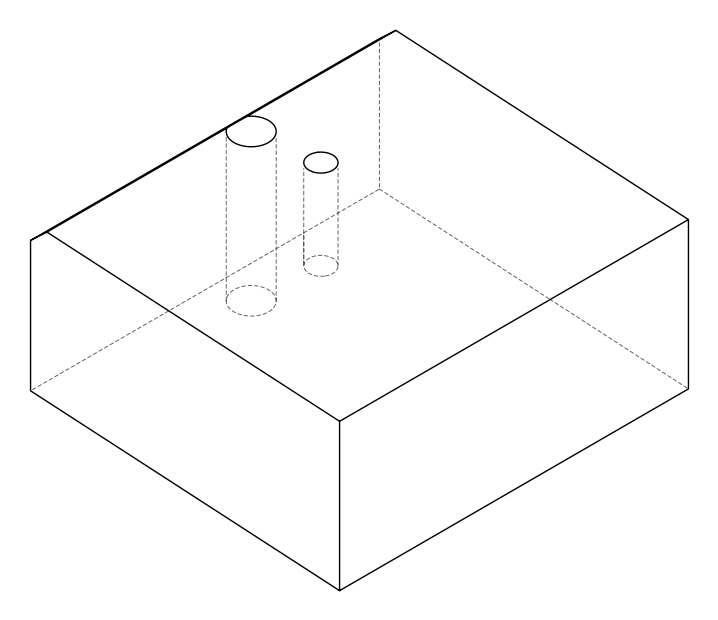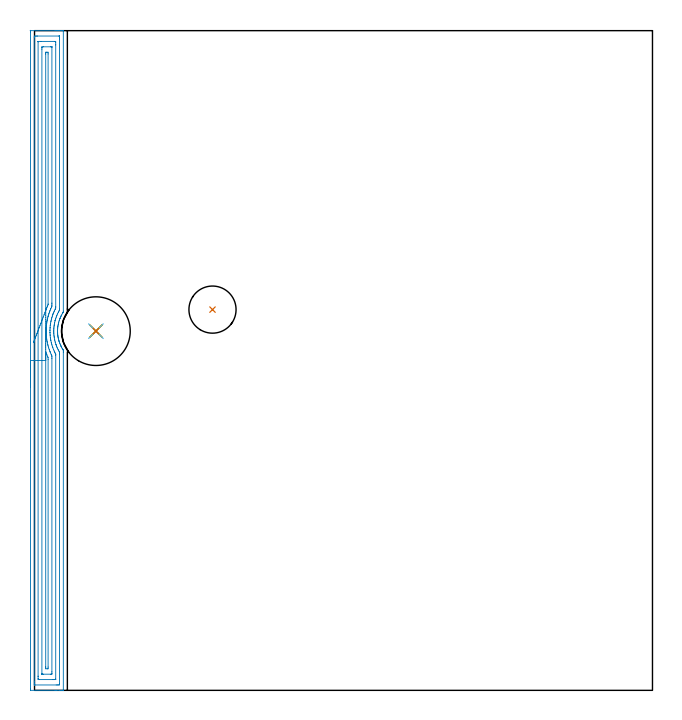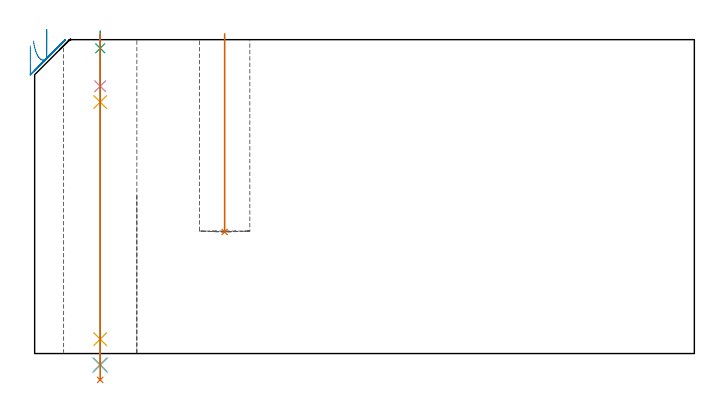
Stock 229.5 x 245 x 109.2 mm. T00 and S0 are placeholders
(PLAN: 7 operations, 6 tool changes, 11.9 min)
(1 INDEXABLE_INSERT_DRILL_BLIND_HOLE_FROM_SOLID | STEP1POCKET | NXT0302_006 | 0.28 min | 16029 mm3)
(2 AREA_MILL | FG_CHAMFER_SURFACE | UGT0205_001 | 10.04 min | 18235 mm3)
(3 SPOT_DRILL | STEP1HOLE | NXT0321_9005460120000 | 0.05 min | 185 mm3)
(4 DRILL_BLIND_HOLE_INTO_CENTER | STEP1HOLE | NXT0301_079 | 0.07 min | 1199 mm3)
(5 GUN_DRILL_THROUGH_HOLE | STEP1HOLE | UGT0307_007 | 0.54 min | 7385 mm3)
(6 DRILL_TO_ENLARGE_THROUGH_HOLE | STEP1HOLE | NXT0301_104 | 0.46 min | 8025 mm3)
(7 DRILL_TO_ENLARGE_THROUGH_HOLE_1 | STEP1HOLE | UGT0301_386 | 0.48 min | 38934 mm3)
(TOOL NXT0302_006 | Index. Insert Drill 17.5mm [880-D1750L25-05] | D17.5 PA176 FL88 Z2)
(TOOL UGT0205_001 | Chamfer Mill 20 x 3 x 45 deg. | D20 FL50 Z2)
(TOOL NXT0321_9005460120000 | NC Spot Drill, 142deg, 12mm, Carbide, Uncoated | D12 PA142 FL30 Z2)
(TOOL NXT0301_079 | Carbide Drill 10.8mm [860.1-1080-032A1-MM 2214] | D10.8 PA140 FL55 Z2)
(TOOL UGT0307_007 | Gun Drill 10 mm | D10 PA130 FL24 Z1)
(TOOL NXT0301_104 | Carbide Drill 14mm [860.1-1400-112A1-MM 2214] | D14 PA140 FL123 Z2)
(TOOL UGT0301_386 | Twist Drill 25.5 mm | D25.5 PA118 FL165 Z2)
(OP 1 INDEXABLE_INSERT_DRILL_BLIND_HOLE_FROM_SOLID)
G17 G21 G94 G90
T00 M6
G54
G17 G0 G90 X66.1 Y141.4 S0 M3
G43 Z119.2 H1
G94 G81 G98 Z42.3 F250. R111.2
G80
M5
M2
(OP 2 AREA_MILL)
G17 G21 G94 G90
T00 M6
G54
G17 G0 G90 X-1.5 Y112.5 S1061 M3
G43 Z119.2 H0
Z107.
G94 G1 Y112.538 Z106.128 F250.
Y112.652 Z105.264
Y112.841 Z104.412
Y113.103 Z103.58
Y113.437 Z102.774
Y113.84 Z102.
Y114.308 Z101.264
Y114.84 Z100.572
Y115.429 Z99.929
Y116.072 Z99.34
Y116.764 Z98.808
Y117.5 Z98.34
Y118.274 Z97.937
Y119.08 Z97.603
Y119.912 Z97.341
Y120.764 Z97.152
Y121.628 Z97.038
Y122.5 Z97.
Y244.388
X-1.499 Y244.954 Z96.999
X-1.497 Y244.998 Z97.
Y244.999 Z97.001
X7.671 Y245. Z106.165
X8.223 Z106.719
X8.549 Z107.045
X9.1 Z107.596
X9.426 Z107.921
X10.079 Z108.578
X10.405 Z108.905
X10.554 Y244.998 Z109.047
X10.698 Y244.99 Z109.188
X10.7 Y244.834 Z109.2
Y140.805
X10.696 Y140.489 Z109.189
X10.608 Y140.34 Z109.107
X10.596 Y140.322 Z109.096
X10.57 Y140.279 Z109.069
X10.462 Y140.108 Z108.96
X10.337 Y139.9 Z108.834
X10.027 Y139.348 Z108.526
X9.873 Y139.043 Z108.373
X9.855 Y139.007 Z108.355
X9.656 Y138.573 Z108.152
X9.651 Y138.563 Z108.147
X9.538 Y138.298 Z108.036
X9.467 Y138.127 Z107.962
X9.462 Y138.115 Z107.957
X9.297 Y137.68 Z107.795
X9.155 Y137.274 Z107.654
X9.012 Y136.778 Z107.51
X8.941 Y136.504 Z107.44
X8.897 Y136.33 Z107.395
X8.867 Y136.195 Z107.366
X8.799 Y135.885 Z107.298
X8.721 Y135.438 Z107.216
X8.66 Y135.019 Z107.157
X8.656 Y134.992 Z107.154
X8.609 Y134.546 Z107.105
X8.576 Y134.1 Z107.074
X8.567 Y133.889 Z107.066
X8.561 Y133.662 Z107.052
Y133.654
X8.559 Y133.376 Z107.051
X8.558 Y133.274 Z107.055
Y133.207
X8.575 Y132.769 Z107.065
Y132.761
X8.604 Y132.315 Z107.097
X8.65 Y131.869 Z107.143
X8.681 Y131.637 Z107.177
X8.71 Y131.422 Z107.207
X8.788 Y130.983 Z107.284
X8.789 Y130.977 Z107.285
X8.82 Y130.824 Z107.32
X8.841 Y130.726 Z107.34
X8.883 Y130.53 Z107.383
X8.956 Y130.236 Z107.455
X8.993 Y130.084 Z107.493
X9.014 Y130.008 Z107.514
X9.071 Y129.805 Z107.571
X9.12 Y129.644 Z107.619
X9.154 Y129.527 Z107.654
X9.27 Y129.192 Z107.769
X9.438 Y128.744 Z107.937
X9.623 Y128.3 Z108.118
X9.719 Y128.088 Z108.218
X9.729 Y128.066 Z108.228
X9.819 Y127.872 Z108.317
X9.826 Y127.858 Z108.324
X9.943 Y127.62 Z108.442
X10.028 Y127.449 Z108.526
X10.05 Y127.407 Z108.548
X10.288 Y126.989 Z108.788
X10.304 Y126.961 Z108.804
X10.571 Y126.518 Z109.07
X10.602 Y126.468 Z109.102
X10.697 Y126.311 Z109.188
X10.7 Y125.625 Z109.2
Y0.166
X10.698 Y0.01 Z109.188
X10.554 Y0.002 Z109.047
X10.405 Y0. Z108.905
X10.079 Z108.578
X9.426 Z107.921
X8.223 Z106.719
X7.671 Z106.165
X-1.498 Y0.001 Z96.999
X-1.5 Y0.612 Z97.
Y122.5
X-0.086 Z98.414
X-0.085 Y242.458 Z98.415
X-0.084 Y242.602 Z98.416
X-0.079 Y242.967 Z98.421
X0.269 Y242.991 Z98.769
X0.651 Y242.996 Z99.151
X1.138 Y243. Z99.638
X9.035 Z107.535
X9.215 Y242.997 Z107.715
X9.245 Y242.995 Z107.745
X9.273 Y242.991 Z107.773
X9.279 Y242.954 Z107.779
X9.284 Y242.747 Z107.784
X9.285 Y242.602 Z107.785
X9.286 Y241.852 Z107.786
X9.285 Y141.842 Z107.785
X9.284 Y141.698 Z107.784
X9.279 Y141.324 Z107.779
X9.274 Y141.237 Z107.774
X9.24 Y141.172 Z107.74
X9.179 Y141.057 Z107.679
X9.043 Y140.805 Z107.543
X8.869 Y140.48 Z107.369
X8.572 Y139.888 Z107.072
X8.549 Y139.835 Z107.049
X8.307 Y139.266 Z106.807
X8.206 Y139.02 Z106.706
X8.057 Y138.627 Z106.557
X7.879 Y138.127 Z106.379
X7.849 Y138.036 Z106.349
X7.828 Y137.967 Z106.328
X7.671 Y137.416 Z106.171
X7.634 Y137.272 Z106.134
X7.625 Y137.234 Z106.125
X7.47 Y136.545 Z105.97
X7.429 Y136.341 Z105.929
X7.333 Y135.792 Z105.833
X7.284 Y135.448 Z105.784
X7.232 Y135.001 Z105.732
X7.193 Y134.555 Z105.693
X7.168 Y134.174 Z105.668
X7.149 Y133.662 Z105.649
Y133.301
X7.161 Y132.769 Z105.661
X7.183 Y132.373 Z105.683
X7.223 Y131.876 Z105.723
X7.28 Y131.382 Z105.78
X7.336 Y130.983 Z105.836
X7.459 Y130.306 Z105.959
X7.506 Y130.09 Z106.006
X7.671 Y129.378 Z106.171
X7.729 Y129.168 Z106.229
X7.959 Y128.451 Z106.459
X8.01 Y128.304 Z106.51
X8.159 Y127.907 Z106.659
X8.358 Y127.411 Z106.858
X8.549 Y126.979 Z107.049
X8.77 Y126.518 Z107.27
X8.997 Y126.082 Z107.497
X9.246 Y125.625 Z107.746
X9.272 Y125.575 Z107.772
X9.279 Y125.53 Z107.779
X9.282 Y125.438 Z107.782
X9.284 Y125.25 Z107.784
X9.286 Y124.875 Z107.786
Y124.732
X9.285 Y2.542 Z107.785
X9.284 Y2.398 Z107.784
X9.279 Y2.033 Z107.779
X8.931 Y2.009 Z107.431
X8.549 Y2.004 Z107.049
X8.062 Y2. Z106.562
X0.165 Z98.665
X-0.015 Y2.003 Z98.485
X-0.045 Y2.005 Z98.455
X-0.073 Y2.009 Z98.427
X-0.079 Y2.046 Z98.421
X-0.084 Y2.253 Z98.416
X-0.085 Y2.398 Z98.415
X-0.086 Y3.148 Z98.414
Y122.5
X1.328 Z99.828
X1.329 Y240.816 Z99.829
X1.33 Y240.918 Z99.83
X1.333 Y240.968 Z99.833
X1.335 Y240.986 Z99.835
X1.355 Y240.992 Z99.855
X1.529 Y240.996 Z100.029
X2.225 Y241. Z100.725
X2.406 Z100.906
X7.492 Y240.999 Z105.992
X7.671 Y240.995 Z106.171
X7.846 Y240.99 Z106.346
X7.864 Y240.816 Z106.364
X7.867 Y240.616 Z106.367
X7.871 Y239.923 Z106.371
Y239.719
Y142.591
X7.87 Y142.389 Z106.37
X7.866 Y142.043 Z106.366
X7.865 Y141.96 Z106.365
X7.832 Y141.885 Z106.332
X7.716 Y141.653 Z106.216
X7.671 Y141.562 Z106.171
X7.429 Y141.052 Z105.929
X7.316 Y140.805 Z105.816
X7.156 Y140.437 Z105.656
X6.936 Y139.913 Z105.436
X6.895 Y139.809 Z105.395
X6.794 Y139.54 Z105.294
X6.661 Y139.155 Z105.161
X6.617 Y139.02 Z105.117
X6.454 Y138.473 Z104.954
X6.356 Y138.127 Z104.856
X6.267 Y137.77 Z104.767
X6.141 Y137.234 Z104.641
X6.101 Y137.046 Z104.601
X5.966 Y136.341 Z104.466
X5.959 Y136.297 Z104.459
X5.916 Y136.019 Z104.416
X5.853 Y135.512 Z104.353
X5.847 Y135.448 Z104.347
X5.78 Y134.693 Z104.28
X5.771 Y134.555 Z104.271
X5.739 Y133.842 Z104.239
X5.735 Y133.662 Z104.235
X5.741 Y132.948 Z104.241
X5.746 Y132.769 Z104.246
X5.787 Y132.008 Z104.287
X5.798 Y131.876 Z104.298
X5.883 Y131.017 Z104.383
X5.887 Y130.983 Z104.387
X5.916 Y130.778 Z104.416
X6.035 Y130.09 Z104.535
X6.063 Y129.941 Z104.563
X6.228 Y129.197 Z104.728
X6.328 Y128.778 Z104.828
X6.46 Y128.304 Z104.96
X6.709 Y127.498 Z105.209
X6.739 Y127.411 Z105.239
X6.794 Y127.263 Z105.294
X7.09 Y126.518 Z105.59
X7.315 Y125.987 Z105.815
X7.487 Y125.625 Z105.987
X7.671 Y125.244 Z106.171
X7.839 Y124.904 Z106.339
X7.865 Y124.851 Z106.365
X7.868 Y124.8 Z106.368
X7.87 Y124.732 Z106.37
X7.871 Y124.529 Z106.371
Y4.184
X7.87 Y4.082 Z106.37
X7.867 Y4.032 Z106.367
X7.865 Y4.014 Z106.365
X7.845 Y4.008 Z106.345
X7.671 Y4.004 Z106.171
X6.975 Y4. Z105.475
X6.794 Z105.294
X1.709 Y4.001 Z100.209
X1.529 Y4.005 Z100.029
X1.354 Y4.01 Z99.854
X1.335 Y4.184 Z99.835
X1.333 Y4.384 Z99.833
X1.329 Y5.077 Z99.829
Y5.281
X1.328 Y122.5 Z99.828
X2.743 Z101.243
X2.744 Y238.137 Z101.244
X2.747 Y238.684 Z101.247
X2.75 Y238.87 Z101.25
X2.76 Y238.99 Z101.26
X3.313 Y239. Z101.813
X5.946 Z104.446
X6.339 Y238.994 Z104.839
X6.436 Y238.99 Z104.936
X6.451 Y238.987 Z104.951
X6.453 Y238.972 Z104.953
X6.456 Y238.939 Z104.956
X6.457 Y238.865 Z104.957
Y143.827
X6.456 Y143.484 Z104.956
X6.452 Y142.939 Z104.952
X6.447 Y142.591 Z104.947
X6.278 Y142.223 Z104.778
X6.039 Y141.698 Z104.539
X6.001 Y141.612 Z104.501
X5.916 Y141.416 Z104.416
X5.741 Y140.984 Z104.241
X5.672 Y140.805 Z104.172
X5.5 Y140.336 Z104.
X5.352 Y139.913 Z103.852
X5.276 Y139.671 Z103.776
X5.078 Y139.02 Z103.578
X5.069 Y138.988 Z103.569
X5.039 Y138.878 Z103.539
X4.892 Y138.276 Z103.392
X4.857 Y138.127 Z103.357
X4.731 Y137.546 Z103.231
X4.673 Y137.234 Z103.173
X4.594 Y136.793 Z103.094
X4.527 Y136.341 Z103.027
X4.485 Y136.011 Z102.985
X4.424 Y135.448 Z102.924
X4.402 Y135.203 Z102.902
X4.355 Y134.555 Z102.855
X4.345 Y134.368 Z102.845
X4.321 Y133.662 Z102.821
X4.32 Y133.501 Z102.82
X4.33 Y132.769 Z102.83
X4.336 Y132.591 Z102.836
X4.378 Y131.876 Z102.878
X4.395 Y131.638 Z102.895
X4.462 Y130.983 Z102.962
X4.5 Y130.638 Z103.
X4.585 Y130.09 Z103.085
X4.673 Y129.569 Z103.173
X4.748 Y129.197 Z103.248
X4.913 Y128.433 Z103.413
X4.944 Y128.304 Z103.444
X5.039 Y127.932 Z103.539
X5.191 Y127.411 Z103.691
X5.258 Y127.188 Z103.758
X5.479 Y126.518 Z103.979
X5.751 Y125.794 Z104.251
X5.818 Y125.625 Z104.318
X5.916 Y125.389 Z104.416
X6.207 Y124.732 Z104.707
X6.45 Y124.189 Z104.95
X6.453 Y123.839 Z104.953
X6.456 Y123.29 Z104.956
Y6.863
X6.453 Y6.316 Z104.953
X6.45 Y6.13 Z104.95
X6.44 Y6.01 Z104.94
X5.887 Y6. Z104.387
X3.254 Z101.754
X2.861 Y6.006 Z101.361
X2.763 Y6.01 Z101.263
X2.749 Y6.013 Z101.249
X2.747 Y6.028 Z101.247
X2.744 Y6.061 Z101.244
X2.743 Y6.135 Z101.243
Y122.5
X4.157 Z102.657
Y124.732
Y125.63
X4.161 Y125.737 Z102.661
X4.557 Y124.732 Z103.057
X4.843 Y124.038 Z103.343
X4.928 Y123.839 Z103.428
X5.039 Y123.578 Z103.539
X5.043 Y122.946 Z103.543
Y8.649
X5.039 Y8.01 Z103.539
X4.794 Y8.005 Z103.294
X4.161 Y8.01 Z102.661
X4.157 Y8.649 Z102.657
Y8.653
Y122.5
Y123.372 Z102.695
Y124.236 Z102.809
Y125.088 Z102.998
Y125.92 Z103.26
Y126.726 Z103.594
Y127.5 Z103.997
Y128.236 Z104.465
Y128.928 Z104.996
Y129.571 Z105.586
Y130.16 Z106.229
Y130.692 Z106.921
Y131.16 Z107.657
Y131.563 Z108.431
Y131.897 Z109.237
Y132.159 Z110.069
Y132.348 Z110.92
Y132.462 Z111.785
Y132.5 Z112.657
G0 X4.229 Y131.133 Z112.73
G1 Y131.165 Z111.858
X4.228 Y131.273 Z110.992
X4.227 Y131.456 Z110.139
X4.225 Y131.712 Z109.305
X4.223 Y132.041 Z108.497
X4.22 Y132.438 Z107.72
X4.217 Y132.902 Z106.982
X4.214 Y133.428 Z106.286
X4.21 Y134.013 Z105.639
X4.205 Y134.652 Z105.045
X4.2 Y135.341 Z104.509
X4.195 Y136.073 Z104.035
X4.19 Y136.844 Z103.627
X4.185 Y137.648 Z103.288
X4.179 Y138.478 Z103.02
X4.173 Y139.328 Z102.825
X4.167 Y140.193 Z102.705
X4.161 Y141.064 Z102.661
X4.157 Y141.698 Z102.657
Y236.351
X4.161 Y236.99 Z102.661
X4.406 Y236.995 Z102.906
X5.039 Y236.99 Z103.539
X5.043 Y236.351 Z103.543
Y143.484
X5.039 Y143.221 Z103.539
X4.85 Y142.783 Z103.35
X4.769 Y142.591 Z103.269
X4.589 Y142.156 Z103.089
X4.405 Y141.698 Z102.905
X4.336 Y141.521 Z102.836
X4.161 Y141.064 Z102.661
X3.864 Y140.285 Z102.404
X3.56 Y139.488 Z102.221
X3.251 Y138.679 Z102.113
X2.94 Y137.865 Z102.081
X2.63 Y137.051 Z102.124
X2.322 Y136.243 Z102.244
X2.018 Y135.449 Z102.438
X1.722 Y134.673 Z102.706
X1.436 Y133.922 Z103.045
X1.161 Y133.202 Z103.453
X0.899 Y132.517 Z103.927
X0.654 Y131.874 Z104.462
X0.426 Y131.277 Z105.056
X0.217 Y130.73 Z105.703
X0.03 Y130.238 Z106.398
X-0.136 Y129.805 Z107.137
X-0.278 Y129.433 Z107.914
X-0.395 Y129.126 Z108.722
G0 Z119.2
M5
M2
(OP 3 SPOT_DRILL)
G17 G21 G94 G90
T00 M6
G54
G17 G0 G90 X22.8 Y133.4 S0 M3
G43 Z119.2 H0
G94 G81 G98 Z106.2 F250. R112.2
G80
M5
M2
(OP 4 DRILL_BLIND_HOLE_INTO_CENTER)
G17 G21 G94 G90
T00 M6
G54
G17 G0 G90 X22.8 Y133.4 S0 M3
G43 Z119.2 H1
G94 G81 G98 Z93. F250. R111.2
G80
M5
M2
(OP 5 GUN_DRILL_THROUGH_HOLE)
G17 G21 G94 G90
T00 M6
G54
G17 G0 G90 X22.8 Y133.4 M8
G43 Z119.2 H0
Z104.7
S716 M3
G94 G1 Z87.488 F125. M26
G4 X.084
Z5. F250.
G4 X.084
Z-3.832 F125.
G4 X.084
M5
M9
G0 Z104.7
Z119.2
M2
(OP 6 DRILL_TO_ENLARGE_THROUGH_HOLE)
G17 G21 G94 G90
T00 M6
G54
G17 G0 G90 X22.8 Y133.4 S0 M3
G43 Z119.2 H1
G94 G73 G98 Z-4.048 F250. Q12.583 R111.2
G80
M5
M2
(OP 7 DRILL_TO_ENLARGE_THROUGH_HOLE_1)
G17 G21 G94 G90
T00 M6
G54
G17 G0 G90 X22.8 Y133.4 S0 M3
G43 Z119.2 H0
G94 G73 G98 Z-9.161 F250. Q23.672 R111.2
G80
M5
M2
